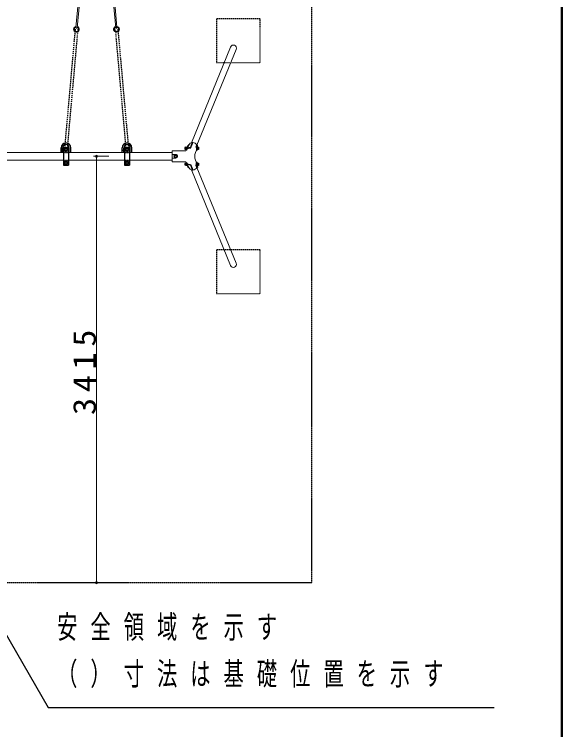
# Model space of a CAD drawing. Units: millimetres, scale not verified. Extents: x -35408 to 50, y -49934 to 13350.
# Drawn here: x -2192 to 0, y 4161 to 7026 of the extents above; entities that cross this region are included whole.
import ezdxf

# ---------------------------------------------------------------- set-up
doc = ezdxf.new("R2010")
doc.units = ezdxf.units.MM
doc.linetypes.add('USER3', pattern=[8, 3, -1, 1, -1, 1, -1])
doc.linetypes.add('USER4', pattern=[8, 5, -3])
for name, color, linetype, lineweight in [('A3図枠', 7, 'Continuous', 25), ('線', 2, 'Continuous', 25), ('補助', 2, 'Continuous', 25)]:
    doc.layers.add(name, color=color, linetype=linetype, lineweight=lineweight)
doc.styles.add('ＭＳ ゴシック', font='')
doc.styles.get('ＭＳ ゴシック').set_extended_font_data('MS Gothic')

# ---------------------------------------------------------------- blocks, each defined once
blk = doc.blocks.new('dimension_origin')
at = {"color": 0, "linetype": 'Continuous', "lineweight": -2}
blk.add_circle((0, 0), 1.25, dxfattribs=at)

msp = doc.modelspace()

# ---------------------------------------------------------------- linework, layer by layer
at = {"layer": 'A3図枠', "lineweight": 50}
msp.add_line((0, 0), (0, 13350), dxfattribs=at)
at = {"layer": '線', "color": 7, "lineweight": 13}
for p, q in [((-1935.866, 7070.335), (-1944.554, 6972.678)), ((-1931.134, 7069.915), (-1939.823, 6972.257)), ((-1793.866, 7069.915), (-1785.178, 6972.257)), ((-1789.134, 7070.335), (-1780.446, 6972.678)), ((-1482.6, 6511.821), (-1326.073, 6894.445)), ((-1460.247, 6502.285), (-1303.582, 6885.244)), ((-1560, 6479.5), (-1560, 6435.5)), ((-1504.142, 6479.5), (-1560, 6479.5)), ((-1504.142, 6479.5), (-1502.877, 6482.592)), ((-1498.828, 6487.193), (-1492.529, 6502.592)), ((-1465.914, 6472.584), (-1462.108, 6481.889)), ((-1462.108, 6481.889), (-1459.996, 6481.889)), ((-1457.683, 6502.285), (-1460.413, 6502.285)), ((-1459.144, 6482.419), (-1458.781, 6483.307)), ((-1457.068, 6494.057), (-1457.683, 6502.285)), ((-2295, 6472.625), (-1995, 6472.625)), ((-1975, 6472.625), (-1750, 6472.625)), ((-1730, 6472.625), (-1560, 6472.625)), ((-1560, 6465), (-1545, 6465)), ((-1560, 6450), (-1545, 6450)), ((-2295, 6442.375), (-1995, 6442.375)), ((-1975, 6442.375), (-1750, 6442.375)), ((-1730, 6442.375), (-1560, 6442.375)), ((-1504.142, 6435.5), (-1560, 6435.5)), ((-1504.142, 6435.5), (-1502.877, 6432.408)), ((-1498.828, 6427.807), (-1492.529, 6412.408)), ((-1465.914, 6442.416), (-1462.108, 6433.111)), ((-1462.108, 6433.111), (-1459.996, 6433.111)), ((-1459.144, 6432.581), (-1458.781, 6431.693)), ((-1457.068, 6420.943), (-1457.683, 6412.715)), ((-1492.651, 6412.715), (-1495.401, 6412.715)), ((-1482.6, 6403.179), (-1326.073, 6020.555)), ((-1457.683, 6412.715), (-1460.413, 6412.715)), ((-1460.247, 6412.715), (-1303.582, 6029.756))]:
    msp.add_line(p, q, dxfattribs=at)
at = {"layer": '線', "color": 4, "linetype": 'USER4'}
for p, q in [((-1947.982, 6966.583), (-1990.229, 6491.715)), ((-1937.524, 6965.652), (-1979.771, 6490.785)), ((-1787.476, 6965.652), (-1745.229, 6490.785)), ((-1777.018, 6966.583), (-1734.771, 6491.715)), ((-1995, 6472.625), (-1975, 6472.625)), ((-1750, 6472.625), (-1730, 6472.625)), ((-1995, 6442.375), (-1975, 6442.375)), ((-1750, 6442.375), (-1730, 6442.375))]:
    msp.add_line(p, q, dxfattribs=at)
at = {"layer": '線'}
for p, q in [((-1486.625, 6491.39), (-1477.855, 6512.828)), ((-1486.166, 6489.989), (-1476.821, 6512.833)), ((-1477.695, 6510.697), (-1477.855, 6512.828)), ((-2004.5, 6472.625), (-2004.5, 6491.25)), ((-1998, 6481.25), (-2004.5, 6481.25)), ((-1998, 6472.625), (-1998, 6491.25)), ((-1995, 6492.5), (-1975, 6492.5)), ((-1995, 6492.5), (-1995, 6422.5)), ((-1993.988, 6475.406), (-1975.988, 6475.406)), ((-1984.97, 6490.503), (-1989.72, 6487.761)), ((-1989.72, 6487.761), (-1989.72, 6482.276)), ((-1989.72, 6482.276), (-1984.97, 6479.534)), ((-1980.22, 6487.761), (-1984.97, 6490.503)), ((-1984.97, 6479.534), (-1980.22, 6482.276)), ((-1980.22, 6482.276), (-1980.22, 6487.761)), ((-1975, 6492.5), (-1975, 6422.5)), ((-1972, 6472.625), (-1972, 6491.25)), ((-1965.5, 6472.625), (-1965.5, 6491.25)), ((-1759.5, 6472.625), (-1759.5, 6491.25)), ((-1753, 6481.25), (-1759.5, 6481.25)), ((-1753, 6472.625), (-1753, 6491.25)), ((-1750, 6492.5), (-1730, 6492.5)), ((-1750, 6492.5), (-1750, 6422.5)), ((-1748.988, 6475.406), (-1730.988, 6475.406)), ((-1739.97, 6490.503), (-1744.72, 6487.761)), ((-1744.72, 6487.761), (-1744.72, 6482.276)), ((-1744.72, 6482.276), (-1739.97, 6479.534)), ((-1735.22, 6487.761), (-1739.97, 6490.503)), ((-1739.97, 6479.534), (-1735.22, 6482.276)), ((-1735.22, 6482.276), (-1735.22, 6487.761)), ((-1730, 6492.5), (-1730, 6422.5)), ((-1727, 6472.625), (-1727, 6491.25)), ((-1720.5, 6472.625), (-1720.5, 6491.25)), ((-1505.403, 6489.307), (-1501.038, 6489.307)), ((-1504.955, 6494.057), (-1504.926, 6494.057)), ((-1504.926, 6484.557), (-1504.955, 6484.557)), ((-1504.926, 6494.057), (-1500.523, 6494.057)), ((-1501.593, 6484.557), (-1504.926, 6484.557)), ((-1499.072, 6494.682), (-1500.086, 6494.682)), ((-1498.132, 6495.307), (-1498.609, 6495.307)), ((-1497.893, 6496.194), (-1495.401, 6502.285)), ((-1492.651, 6502.285), (-1495.401, 6502.285)), ((-1462.905, 6496.194), (-1460.413, 6502.285)), ((-1460.175, 6496.194), (-1457.683, 6502.285)), ((-1458.429, 6495.307), (-1459.66, 6495.307)), ((-1458.429, 6483.307), (-1459.66, 6483.307)), ((-1459.381, 6489.307), (-1458.905, 6494.057)), ((-1458.905, 6484.557), (-1459.381, 6489.307)), ((-1456.002, 6489.307), (-1459.381, 6489.307)), ((-1458.905, 6494.057), (-1454.967, 6494.057)), ((-1454.967, 6484.557), (-1458.905, 6484.557)), ((-1454.967, 6494.057), (-1454.573, 6494.057)), ((-1454.573, 6484.557), (-1454.967, 6484.557)), ((-1454.573, 6494.057), (-1454.304, 6493.678)), ((-1454.573, 6484.557), (-1454.288, 6484.959)), ((-1550.485, 6457.5), (-1547.742, 6462.25)), ((-1547.742, 6452.75), (-1550.485, 6457.5)), ((-1547.742, 6462.25), (-1542.258, 6462.25)), ((-1542.258, 6452.75), (-1547.742, 6452.75)), ((-1542.258, 6462.25), (-1539.515, 6457.5)), ((-1539.515, 6457.5), (-1542.258, 6452.75)), ((-1995, 6422.5), (-1975, 6422.5)), ((-1994, 6439.594), (-1976, 6439.594)), ((-1985, 6435.473), (-1989.75, 6432.731)), ((-1989.75, 6432.731), (-1989.75, 6427.246)), ((-1989.75, 6427.246), (-1985, 6424.503)), ((-1980.25, 6432.731), (-1985, 6435.473)), ((-1985, 6424.503), (-1980.25, 6427.246)), ((-1980.25, 6427.246), (-1980.25, 6432.731)), ((-1750, 6422.5), (-1730, 6422.5)), ((-1749, 6439.594), (-1731, 6439.594)), ((-1740, 6435.473), (-1744.75, 6432.731)), ((-1744.75, 6432.731), (-1744.75, 6427.246)), ((-1744.75, 6427.246), (-1740, 6424.503)), ((-1735.25, 6432.731), (-1740, 6435.473)), ((-1740, 6424.503), (-1735.25, 6427.246)), ((-1735.25, 6427.246), (-1735.25, 6432.731)), ((-1505.403, 6425.693), (-1501.038, 6425.693)), ((-1504.955, 6430.443), (-1504.926, 6430.443)), ((-1504.926, 6420.943), (-1504.955, 6420.943)), ((-1504.926, 6430.443), (-1501.593, 6430.443)), ((-1500.523, 6420.943), (-1504.926, 6420.943)), ((-1499.072, 6420.318), (-1500.086, 6420.318)), ((-1498.132, 6419.693), (-1498.609, 6419.693)), ((-1497.893, 6418.806), (-1495.401, 6412.715)), ((-1486.625, 6423.61), (-1477.855, 6402.172)), ((-1486.166, 6425.011), (-1476.821, 6402.167)), ((-1462.905, 6418.806), (-1460.413, 6412.715)), ((-1460.175, 6418.806), (-1457.683, 6412.715)), ((-1458.429, 6431.693), (-1459.66, 6431.693)), ((-1458.429, 6419.693), (-1459.66, 6419.693)), ((-1459.381, 6425.693), (-1458.905, 6430.443)), ((-1458.905, 6420.943), (-1459.381, 6425.693)), ((-1456.002, 6425.693), (-1459.381, 6425.693)), ((-1458.905, 6430.443), (-1454.967, 6430.443)), ((-1454.967, 6420.943), (-1458.905, 6420.943)), ((-1454.967, 6430.443), (-1454.573, 6430.443)), ((-1454.573, 6420.943), (-1454.967, 6420.943)), ((-1454.573, 6430.443), (-1454.304, 6430.065)), ((-1454.573, 6420.943), (-1454.288, 6421.346)), ((-1477.695, 6404.303), (-1477.855, 6402.172))]:
    msp.add_line(p, q, dxfattribs=at)
at = {"layer": '線', "linetype": 'USER3'}
msp.add_lwpolyline([(-3290, 4750), (-1000, 4750), (-1000, 8165), (-3290, 8165)], close=True, dxfattribs=at)
at = {"layer": '線', "color": 4, "linetype": 'USER4'}
for points in [[(-1382.5, 6832.5), (-1207.5, 6832.5), (-1207.5, 7007.5), (-1382.5, 7007.5)], [(-1382.5, 5907.5), (-1207.5, 5907.5), (-1207.5, 6082.5), (-1382.5, 6082.5)]]:
    msp.add_lwpolyline(points, close=True, dxfattribs=at)
at = {"layer": '線'}
for centre, radius in [((-1984.97, 6485.018), 6), ((-1984.97, 6485.018), 4.75), ((-1739.97, 6485.018), 6), ((-1739.97, 6485.018), 4.75), ((-1545, 6457.5), 6), ((-1545, 6457.5), 4.75), ((-1985, 6429.988), 6), ((-1985, 6429.988), 4.75), ((-1740, 6429.988), 6), ((-1740, 6429.988), 4.75)]:
    msp.add_circle(centre, radius, dxfattribs=at)
at = {"layer": '線', "color": 7, "lineweight": 13}
for centre, radius, start, end in [((-1942.753, 6966.117), 11.75, 96.57744, 73.25463), ((-1942.753, 6966.117), 8.75, 100.66532, 69.16674), ((-1942.188, 6972.467), 2.375, 174.91603, 354.91603), ((-1782.247, 6966.117), 11.75, 106.74537, 83.42256), ((-1782.247, 6966.117), 8.75, 110.83326, 79.33468), ((-1782.812, 6972.467), 2.375, 185.08397, 5.08397), ((-1545, 6457.5), 7.5, 270, 90), ((-1429.042, 6457.5), 39.839, 157.75105, 202.24895)]:
    msp.add_arc(centre, radius, start, end, dxfattribs=at)
at = {"layer": '線'}
for centre, radius, start, end in [((-1985, 6491.25), 19.5, 0, 180), ((-1985, 6491.25), 13, 0, 180), ((-1740, 6491.25), 19.5, 0, 180), ((-1740, 6491.25), 13, 0, 180), ((-1505.256, 6489.307), 4, 92.36259, 267.63741), ((-1463.424, 6486.45), 35.819, 164.21438, 179.29809), ((-1425.706, 6486.45), 35.819, 164.21438, 182.58622), ((-1505.256, 6425.693), 4, 92.36259, 267.63741), ((-1463.424, 6428.55), 35.819, 180.70191, 195.78562), ((-1425.706, 6428.55), 35.819, 177.41378, 195.78562)]:
    msp.add_arc(centre, radius, start, end, dxfattribs=at)
at = {"layer": '線', "color": 7, "lineweight": 13}
for centre, major_axis, ratio, start_param, end_param in [((-1314.827, 6889.845), (5.075, 12.405), 0.906513, 4.71238898, 7.85398163), ((-1474.944, 6495.398), (17.585, -7.194), 0.906974, 2.08191936, 3.14159265), ((-1477.11, 6495.398), (17.585, -7.194), 0.906974, 0.82831299, 1.910651), ((-1459.996, 6484.834), (0, -2.945), 0.507131, 6.28318531, 6.89125183), ((-1459.996, 6430.166), (0, 2.945), 0.507131, 5.67511878, 6.28318531), ((-1474.944, 6419.602), (17.585, 7.194), 0.906974, 3.14159265, 4.20126595), ((-1477.11, 6419.602), (17.585, 7.194), 0.906974, 4.37253431, 5.45487231), ((-1314.827, 6025.155), (5.075, -12.405), 0.906513, 4.71238898, 7.85398163)]:
    msp.add_ellipse(centre, major_axis=major_axis, ratio=ratio, start_param=start_param, end_param=end_param, dxfattribs=at)
at = {"layer": '線'}
for centre, major_axis, ratio, start_param, end_param in [((-1505.166, 6491.682), (-0.237, -2.375), 0.232752, 3.18797253, 6.28318531), ((-1505.166, 6486.932), (-0.237, 2.375), 0.232752, 6.28318531, 9.37839809), ((-1505.01, 6489.307), (0, 4.5), 0.173648, 1.2971943, 1.84439836), ((-1485.602, 6474.64), (-17.567, 7.187), 0.782052, 5.05260929, 6.22660489), ((-1500.086, 6489.307), (0, 5.375), 0.173648, 6.28318531, 8.63129429), ((-1498.609, 6489.307), (0, 6), 0.173648, 6.28318531, 8.31252422), ((-1482.923, 6475.892), (-17.567, 7.187), 0.782052, 5.22409204, 5.74850437), ((-1459.996, 6484.834), (0, -2.945), 0.507131, 4.71238898, 6.89125183), ((-1459.66, 6489.307), (0, 6), 0.173648, 6.28318531, 9.42477796), ((-1458.429, 6489.307), (0, 6), 0.173648, 5.62592115, 10.08204211), ((-1455.764, 6491.682), (-0.238, -2.375), 0.233139, 0.0467338, 3.14159265), ((-1455.764, 6486.932), (-0.238, 2.375), 0.233139, 3.14159265, 6.23645151), ((-1505.166, 6428.068), (-0.237, -2.375), 0.232752, 3.18797253, 6.28318531), ((-1505.166, 6423.318), (-0.237, 2.375), 0.232752, 6.28318531, 9.37839809), ((-1505.01, 6425.693), (0, 4.5), 0.173648, 1.2971943, 1.84439836), ((-1485.602, 6440.36), (-17.567, -7.187), 0.782052, 0.05658042, 1.23057601), ((-1500.086, 6425.693), (0, 5.375), 0.173648, 0.79348345, 3.14159265), ((-1498.609, 6425.693), (0, 6), 0.173648, 1.11225371, 3.14159265), ((-1482.923, 6439.108), (-17.567, -7.187), 0.782052, 0.53468094, 1.05909327), ((-1459.996, 6430.166), (0, 2.945), 0.507131, 5.67511878, 7.85398163), ((-1459.66, 6425.693), (0, 6), 0.173648, 6.28318531, 9.42477796), ((-1458.429, 6425.693), (0, 6), 0.173648, 5.62592115, 10.08204211), ((-1455.764, 6428.068), (-0.238, -2.375), 0.233139, 0.0467338, 3.14159265), ((-1455.764, 6423.318), (-0.238, 2.375), 0.233139, 3.14159265, 6.23645151)]:
    msp.add_ellipse(centre, major_axis=major_axis, ratio=ratio, start_param=start_param, end_param=end_param, dxfattribs=at)
for centre in [(-1454.489, 6489.307), (-1454.489, 6425.693)]:
    msp.add_ellipse(centre, major_axis=(0, -4.5), ratio=0.173648, dxfattribs=at)
for points, knots in [([(-1462.905, 6496.194), (-1462.959, 6495.979), (-1463.014, 6495.764), (-1463.059, 6495.547), (-1463.104, 6495.33), (-1463.145, 6495.111), (-1463.177, 6494.892), (-1463.208, 6494.672), (-1463.233, 6494.451), (-1463.247, 6494.23), (-1463.26, 6494.009), (-1463.266, 6493.786), (-1463.258, 6493.565), (-1463.25, 6493.344), (-1463.229, 6493.122), (-1463.199, 6492.902), (-1463.17, 6492.683), (-1463.127, 6492.464), (-1463.081, 6492.248), (-1463.035, 6492.031), (-1462.979, 6491.816), (-1462.923, 6491.601), (-1462.868, 6491.386), (-1462.806, 6491.173), (-1462.747, 6490.959), (-1462.688, 6490.745), (-1462.627, 6490.532), (-1462.571, 6490.317), (-1462.516, 6490.102), (-1462.46, 6489.887), (-1462.414, 6489.671), (-1462.368, 6489.454), (-1462.328, 6489.235), (-1462.294, 6489.016), (-1462.26, 6488.797), (-1462.233, 6488.576), (-1462.21, 6488.356), (-1462.187, 6488.135), (-1462.17, 6487.914), (-1462.155, 6487.693), (-1462.139, 6487.471), (-1462.129, 6487.25), (-1462.119, 6487.028), (-1462.108, 6486.806), (-1462.101, 6486.585), (-1462.093, 6486.363)], [0, 0, 0, 0, 1, 1, 1, 2, 2, 2, 3, 3, 3, 4, 4, 4, 5, 5, 5, 6, 6, 6, 7, 7, 7, 8, 8, 8, 9, 9, 9, 10, 10, 10, 11, 11, 11, 12, 12, 12, 13, 13, 13, 14, 14, 14, 15, 15, 15, 15]), ([(-1462.093, 6486.363), (-1462.082, 6486.214), (-1462.07, 6486.065), (-1462.06, 6485.916), (-1462.05, 6485.767), (-1462.042, 6485.618), (-1462.034, 6485.469), (-1462.027, 6485.32), (-1462.021, 6485.171), (-1462.017, 6485.021), (-1462.012, 6484.872), (-1462.009, 6484.723), (-1462.007, 6484.573), (-1462.004, 6484.424), (-1462.004, 6484.275), (-1462.004, 6484.125), (-1462.005, 6483.976), (-1462.006, 6483.827), (-1462.009, 6483.678), (-1462.012, 6483.528), (-1462.017, 6483.379), (-1462.022, 6483.23), (-1462.028, 6483.081), (-1462.035, 6482.931), (-1462.043, 6482.782), (-1462.051, 6482.633), (-1462.061, 6482.484), (-1462.072, 6482.335), (-1462.083, 6482.186), (-1462.095, 6482.037), (-1462.108, 6481.889)], [0, 0, 0, 0, 1, 1, 1, 2, 2, 2, 3, 3, 3, 4, 4, 4, 5, 5, 5, 6, 6, 6, 7, 7, 7, 8, 8, 8, 9, 9, 9, 10, 10, 10, 10]), ([(-1462.905, 6418.806), (-1462.959, 6419.021), (-1463.014, 6419.236), (-1463.059, 6419.453), (-1463.104, 6419.67), (-1463.145, 6419.889), (-1463.177, 6420.108), (-1463.208, 6420.328), (-1463.233, 6420.549), (-1463.247, 6420.77), (-1463.26, 6420.991), (-1463.266, 6421.214), (-1463.258, 6421.435), (-1463.25, 6421.656), (-1463.229, 6421.878), (-1463.199, 6422.098), (-1463.17, 6422.317), (-1463.127, 6422.536), (-1463.081, 6422.752), (-1463.035, 6422.969), (-1462.979, 6423.184), (-1462.923, 6423.399), (-1462.868, 6423.614), (-1462.806, 6423.827), (-1462.747, 6424.041), (-1462.688, 6424.255), (-1462.627, 6424.468), (-1462.571, 6424.683), (-1462.516, 6424.898), (-1462.46, 6425.113), (-1462.414, 6425.329), (-1462.368, 6425.546), (-1462.328, 6425.765), (-1462.294, 6425.984), (-1462.26, 6426.203), (-1462.233, 6426.424), (-1462.21, 6426.644), (-1462.187, 6426.865), (-1462.17, 6427.086), (-1462.155, 6427.307), (-1462.139, 6427.529), (-1462.129, 6427.75), (-1462.119, 6427.972), (-1462.108, 6428.194), (-1462.101, 6428.415), (-1462.093, 6428.637)], [0, 0, 0, 0, 1, 1, 1, 2, 2, 2, 3, 3, 3, 4, 4, 4, 5, 5, 5, 6, 6, 6, 7, 7, 7, 8, 8, 8, 9, 9, 9, 10, 10, 10, 11, 11, 11, 12, 12, 12, 13, 13, 13, 14, 14, 14, 15, 15, 15, 15]), ([(-1462.093, 6428.637), (-1462.082, 6428.786), (-1462.07, 6428.935), (-1462.06, 6429.084), (-1462.05, 6429.233), (-1462.042, 6429.382), (-1462.034, 6429.531), (-1462.027, 6429.68), (-1462.021, 6429.829), (-1462.017, 6429.979), (-1462.012, 6430.128), (-1462.009, 6430.277), (-1462.007, 6430.427), (-1462.004, 6430.576), (-1462.004, 6430.725), (-1462.004, 6430.875), (-1462.005, 6431.024), (-1462.006, 6431.173), (-1462.009, 6431.322), (-1462.012, 6431.472), (-1462.017, 6431.621), (-1462.022, 6431.77), (-1462.028, 6431.919), (-1462.035, 6432.069), (-1462.043, 6432.218), (-1462.051, 6432.367), (-1462.061, 6432.516), (-1462.072, 6432.665), (-1462.083, 6432.814), (-1462.095, 6432.963), (-1462.108, 6433.111)], [0, 0, 0, 0, 1, 1, 1, 2, 2, 2, 3, 3, 3, 4, 4, 4, 5, 5, 5, 6, 6, 6, 7, 7, 7, 8, 8, 8, 9, 9, 9, 10, 10, 10, 10])]:
    msp.add_open_spline(points, degree=3, knots=knots, dxfattribs=at)
at = {"layer": '補助', "lineweight": 13}
for p, q in [((-1875, 6457.5), (-1812.5, 6457.5)), ((-1862.5, 6457.5), (-1862.5, 4750))]:
    msp.add_line(p, q, dxfattribs=at)
at = {"layer": '補助'}
for p, q in [((-2270, 4620.096), (-2056.325, 4250)), ((-2056.325, 4250), (-2006.325, 4250)), ((-2006.325, 4250), (-270.952, 4250))]:
    msp.add_line(p, q, dxfattribs=at)

# ---------------------------------------------------------------- block references
at = {"layer": '補助', "lineweight": 13, "xscale": 3.33, "yscale": 3.33}
for p, rotation in [((-1862.5, 6457.5), 270), ((-1862.5, 4750), 90)]:
    msp.add_blockref('dimension_origin', p, dxfattribs=dict(at, rotation=rotation))

# ---------------------------------------------------------------- texts
at = {"layer": '補助', "insert": (-1863.5, 5603.75), "char_height": 91.64, "attachment_point": 8, "rotation": 90, "style": 'ＭＳ ゴシック'}
msp.add_mtext('\\T1.33;\\W1.1;3415', dxfattribs=at)
at = {"layer": '補助', "char_height": 91.64, "attachment_point": 1, "style": 'ＭＳ ゴシック'}
for s, insert in [('\\T1.64;\\W0.65;安全領域を示す', (-2020.075, 4618.75)), ('\\T1.64;\\W0.65;（）寸法は基礎位置を示す', (-2020.075, 4431.25))]:
    msp.add_mtext(s, dxfattribs=dict(at, insert=insert))

doc.saveas('drawing.dxf')
